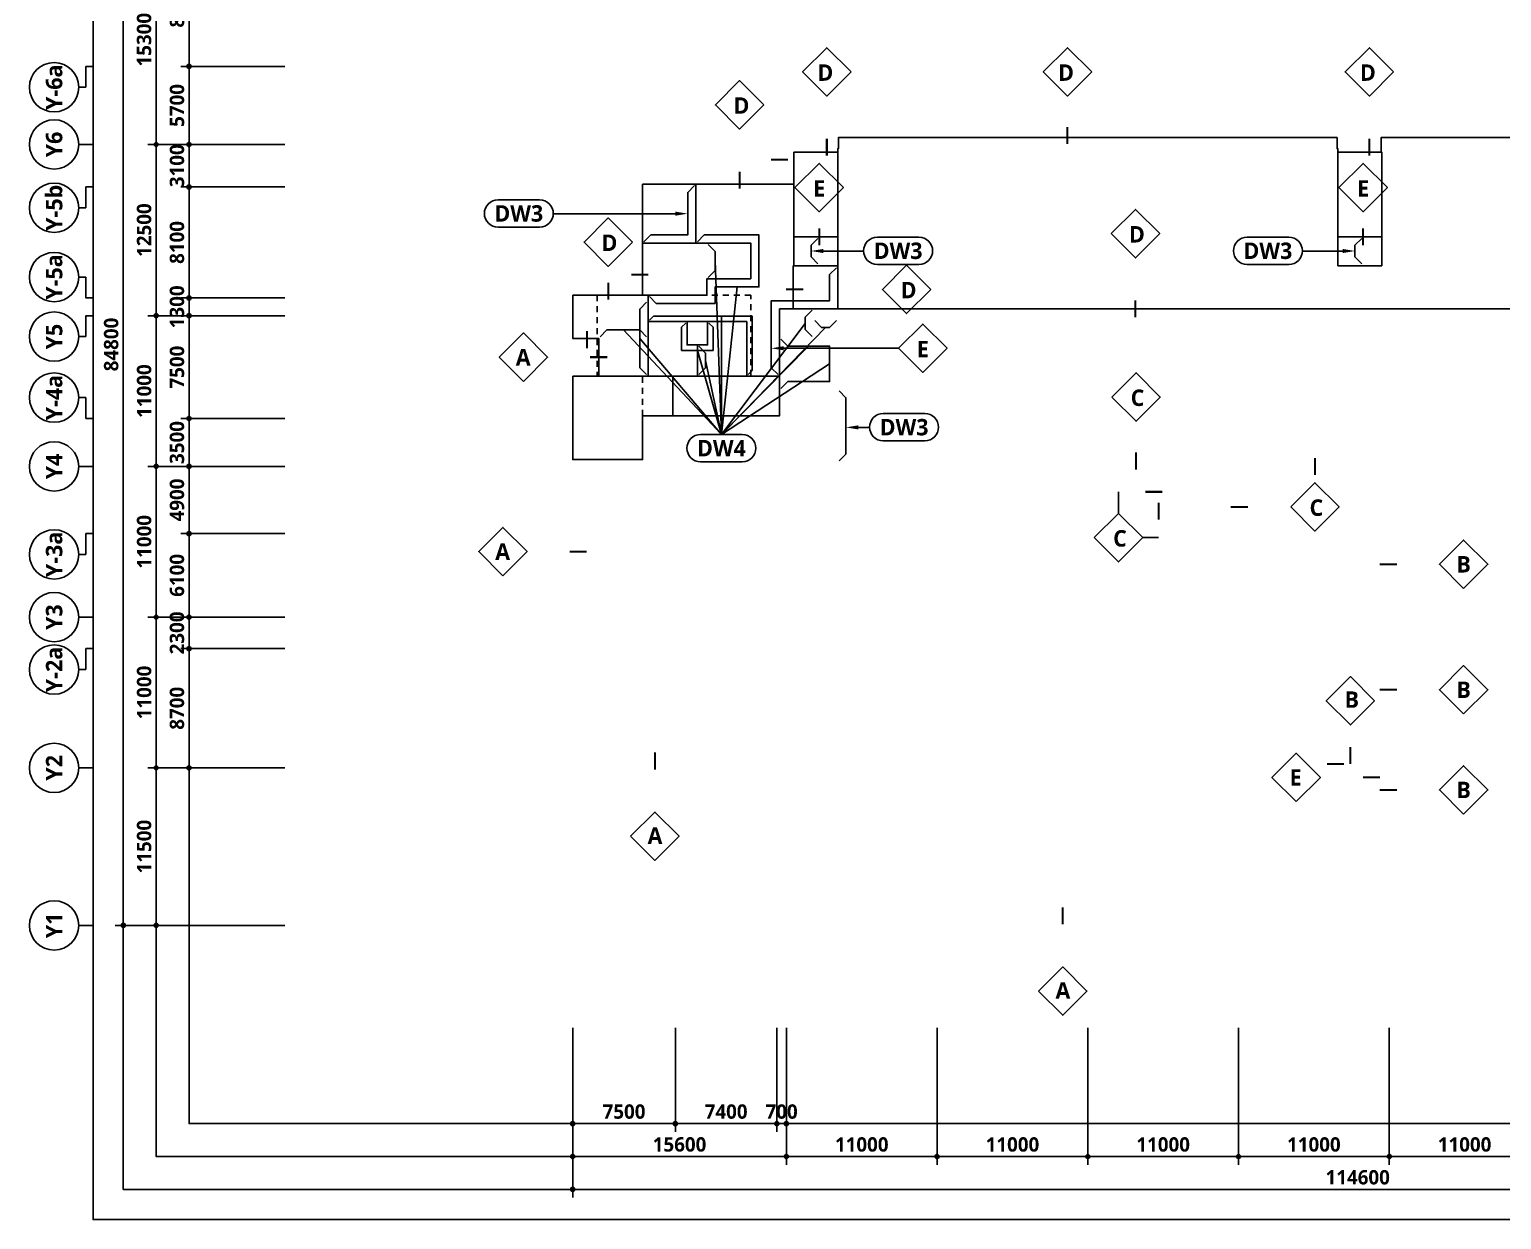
# Model space of a CAD drawing. Header units: millimetres. Extents: x 10941 to 190005487, y 7641 to 455456909.
# Drawn here: x 280132 to 387581, y 36445 to 123314 of the extents above; entities that cross this region are included whole.
import ezdxf
from ezdxf.enums import TextEntityAlignment as Align

# ---------------------------------------------------------------- set-up
doc = ezdxf.new("R2010")
doc.units = ezdxf.units.MM
doc.header["$LTSCALE"] = 400
doc.header["$MEASUREMENT"] = 0
doc.header["$PDSIZE"] = -10
doc.linetypes.add('HID', pattern=[2, 1.1, -0.9])
doc.layers.get('0').update_dxf_attribs({"linetype": 'CONTINUOUS'})
doc.layers.get('Defpoints').update_dxf_attribs({"color": 153, "linetype": 'CONTINUOUS'})
for name, color, linetype in [('8', 8, 'CONTINUOUS'), ('A-ANNO-TEXT1', 7, 'CONTINUOUS'), ('A-ST-AXIS-BUB', 7, 'CONTINUOUS'), ('A-ST-AXIS-DIM', 7, 'CONTINUOUS'), ('A-TEXT2', 3, 'CONTINUOUS'), ('AA-MARK', 2, 'CONTINUOUS'), ('X-SEC-종$0$A-ST-AXIS-BUB', 7, 'CONTINUOUS')]:
    doc.layers.add(name, color=color, linetype=linetype)
doc.layers.add('Defpoint', color=161, linetype='CONTINUOUS', plot=False)
doc.layers.add('면적', color=210, linetype='CONTINUOUS', plot=False)
doc.styles.add('2020음성 1차', font='')
doc.styles.add('SH_대대리576', font='')
doc.styles.get('2020음성 1차').set_extended_font_data('NanumGothic', bold=True)
doc.styles.get('SH_대대리576').set_extended_font_data('NanumGothic', bold=True)
doc.dimstyles.new('SHP 600', dxfattribs={"dimscale": 300, "dimtxt": 3.5, "dimasz": 1, "dimexe": 2, "dimexo": 2, "dimgap": 1, "dimtad": 1, "dimdec": 0, "dimzin": 0, "dimdsep": 46, "dimtxsty": 'SH_대대리576', "dimblk": 'DIMDOT', "dimcen": 0.09, "dimclrt": 3, "dimadec": 0, "dimazin": 1, "dimtfac": 1, "dimtdec": 0, "dimtix": 1, "dimtmove": 2, "dimatfit": 0, "dimldrblk": 'DIMDOT', "dimfxl": 1, "dimtolj": 1, "dimtzin": 0, "dimarcsym": 0})

# ---------------------------------------------------------------- blocks, each defined once
blk = doc.blocks.new('DIMDOT')
at = {"color": 0}
blk.add_line((-2, 0), (2, 0), dxfattribs=at)
for radius in [0.5, 0.25]:
    blk.add_circle((0, 0), radius, dxfattribs=at)
blk = doc.blocks.new('*D81')
at = {"layer": 'A-ST-AXIS-DIM', "color": 0, "lineweight": -2}
for p, q in [((298782, 142716), (286382, 142716)), ((286982, 142416), (286982, 58216)), ((298782, 57916), (286382, 57916))]:
    blk.add_line(p, q, dxfattribs=at)
at = {"layer": 'Defpoints', "color": 0}
for p in [(299382, 142716), (286982, 57916), (299382, 57916)]:
    blk.add_point(p, dxfattribs=at)
at = {"layer": 'A-ST-AXIS-DIM', "color": 0, "linetype": 'ByBlock', "lineweight": -2, "xscale": 300, "yscale": 300, "zscale": 300}
for p, rotation in [((286982, 142716), 90), ((286982, 57916), 270)]:
    blk.add_blockref('DIMDOT', p, dxfattribs=dict(at, rotation=rotation))
at = {"layer": 'A-ST-AXIS-DIM', "color": 3, "insert": (286102, 100316), "char_height": 1050, "attachment_point": 5, "rotation": 90, "style": 'SH_대대리576'}
blk.add_mtext('\\A1;84800', dxfattribs=at)
blk = doc.blocks.new('*D82')
at = {"layer": 'A-ST-AXIS-DIM', "color": 0, "lineweight": -2}
for p, q in [((298782, 69416), (288782, 69416)), ((289382, 69116), (289382, 58216)), ((298782, 57916), (288782, 57916))]:
    blk.add_line(p, q, dxfattribs=at)
at = {"layer": 'Defpoints', "color": 0}
for p in [(299382, 69416), (289382, 57916), (299382, 57916)]:
    blk.add_point(p, dxfattribs=at)
at = {"layer": 'A-ST-AXIS-DIM', "color": 0, "linetype": 'ByBlock', "lineweight": -2, "xscale": 300, "yscale": 300, "zscale": 300}
for p, rotation in [((289382, 69416), 90), ((289382, 57916), 270)]:
    blk.add_blockref('DIMDOT', p, dxfattribs=dict(at, rotation=rotation))
at = {"layer": 'A-ST-AXIS-DIM', "color": 3, "insert": (288505, 63666), "char_height": 1050, "attachment_point": 5, "rotation": 90, "style": 'SH_대대리576'}
blk.add_mtext('\\A1;11500', dxfattribs=at)
blk = doc.blocks.new('*D83')
at = {"layer": 'A-ST-AXIS-DIM', "color": 0, "lineweight": -2}
for p, q in [((298782, 80416), (288782, 80416)), ((289382, 80116), (289382, 69716)), ((298782, 69416), (288782, 69416))]:
    blk.add_line(p, q, dxfattribs=at)
at = {"layer": 'Defpoints', "color": 0}
for p in [(299382, 80416), (289382, 69416), (299382, 69416)]:
    blk.add_point(p, dxfattribs=at)
at = {"layer": 'A-ST-AXIS-DIM', "color": 0, "linetype": 'ByBlock', "lineweight": -2, "xscale": 300, "yscale": 300, "zscale": 300}
for p, rotation in [((289382, 80416), 90), ((289382, 69416), 270)]:
    blk.add_blockref('DIMDOT', p, dxfattribs=dict(at, rotation=rotation))
at = {"layer": 'A-ST-AXIS-DIM', "color": 3, "insert": (288506, 74916), "char_height": 1050, "attachment_point": 5, "rotation": 90, "style": 'SH_대대리576'}
blk.add_mtext('\\A1;11000', dxfattribs=at)
blk = doc.blocks.new('*D84')
at = {"layer": 'A-ST-AXIS-DIM', "color": 0, "lineweight": -2}
for p, q in [((298782, 91416), (288782, 91416)), ((289382, 91116), (289382, 80716)), ((298782, 80416), (288782, 80416))]:
    blk.add_line(p, q, dxfattribs=at)
at = {"layer": 'Defpoints', "color": 0}
for p in [(299382, 91416), (289382, 80416), (299382, 80416)]:
    blk.add_point(p, dxfattribs=at)
at = {"layer": 'A-ST-AXIS-DIM', "color": 0, "linetype": 'ByBlock', "lineweight": -2, "xscale": 300, "yscale": 300, "zscale": 300}
for p, rotation in [((289382, 91416), 90), ((289382, 80416), 270)]:
    blk.add_blockref('DIMDOT', p, dxfattribs=dict(at, rotation=rotation))
at = {"layer": 'A-ST-AXIS-DIM', "color": 3, "insert": (288506, 85916), "char_height": 1050, "attachment_point": 5, "rotation": 90, "style": 'SH_대대리576'}
blk.add_mtext('\\A1;11000', dxfattribs=at)
blk = doc.blocks.new('*D85')
at = {"layer": 'A-ST-AXIS-DIM', "color": 0, "lineweight": -2}
for p, q in [((298782, 102416), (288782, 102416)), ((289382, 102116), (289382, 91716)), ((298782, 91416), (288782, 91416))]:
    blk.add_line(p, q, dxfattribs=at)
at = {"layer": 'Defpoints', "color": 0}
for p in [(299382, 102416), (289382, 91416), (299382, 91416)]:
    blk.add_point(p, dxfattribs=at)
at = {"layer": 'A-ST-AXIS-DIM', "color": 0, "linetype": 'ByBlock', "lineweight": -2, "xscale": 300, "yscale": 300, "zscale": 300}
for p, rotation in [((289382, 102416), 90), ((289382, 91416), 270)]:
    blk.add_blockref('DIMDOT', p, dxfattribs=dict(at, rotation=rotation))
at = {"layer": 'A-ST-AXIS-DIM', "color": 3, "insert": (288506, 96916), "char_height": 1050, "attachment_point": 5, "rotation": 90, "style": 'SH_대대리576'}
blk.add_mtext('\\A1;11000', dxfattribs=at)
blk = doc.blocks.new('*D86')
at = {"layer": 'A-ST-AXIS-DIM', "color": 0, "lineweight": -2}
for p, q in [((298782, 114916), (288782, 114916)), ((289382, 114616), (289382, 102716)), ((298782, 102416), (288782, 102416))]:
    blk.add_line(p, q, dxfattribs=at)
at = {"layer": 'Defpoints', "color": 0}
for p in [(299382, 114916), (289382, 102416), (299382, 102416)]:
    blk.add_point(p, dxfattribs=at)
at = {"layer": 'A-ST-AXIS-DIM', "color": 0, "linetype": 'ByBlock', "lineweight": -2, "xscale": 300, "yscale": 300, "zscale": 300}
for p, rotation in [((289382, 114916), 90), ((289382, 102416), 270)]:
    blk.add_blockref('DIMDOT', p, dxfattribs=dict(at, rotation=rotation))
at = {"layer": 'A-ST-AXIS-DIM', "color": 3, "insert": (288503, 108666), "char_height": 1050, "attachment_point": 5, "rotation": 90, "style": 'SH_대대리576'}
blk.add_mtext('\\A1;12500', dxfattribs=at)
blk = doc.blocks.new('*D87')
at = {"layer": 'A-ST-AXIS-DIM', "color": 0, "lineweight": -2}
for p, q in [((298782, 130216), (288782, 130216)), ((289382, 129916), (289382, 115216)), ((298782, 114916), (288782, 114916))]:
    blk.add_line(p, q, dxfattribs=at)
at = {"layer": 'Defpoints', "color": 0}
for p in [(299382, 130216), (289382, 114916), (299382, 114916)]:
    blk.add_point(p, dxfattribs=at)
at = {"layer": 'A-ST-AXIS-DIM', "color": 0, "linetype": 'ByBlock', "lineweight": -2, "xscale": 300, "yscale": 300, "zscale": 300}
for p, rotation in [((289382, 130216), 90), ((289382, 114916), 270)]:
    blk.add_blockref('DIMDOT', p, dxfattribs=dict(at, rotation=rotation))
at = {"layer": 'A-ST-AXIS-DIM', "color": 3, "insert": (288502, 122566), "char_height": 1050, "attachment_point": 5, "rotation": 90, "style": 'SH_대대리576'}
blk.add_mtext('\\A1;15300', dxfattribs=at)
blk = doc.blocks.new('*D253')
at = {"layer": 'A-ST-AXIS-DIM', "color": 0, "lineweight": -2}
for p, q in [((319782, 50445), (319782, 40445)), ((335382, 50445), (335382, 40445)), ((320082, 41045), (335082, 41045))]:
    blk.add_line(p, q, dxfattribs=at)
at = {"layer": 'Defpoints', "color": 0}
for p in [(319782, 51045), (335382, 51045), (335382, 41045)]:
    blk.add_point(p, dxfattribs=at)
at = {"layer": 'A-ST-AXIS-DIM', "color": 0, "linetype": 'ByBlock', "lineweight": -2, "xscale": 300, "yscale": 300, "zscale": 300, "rotation": 180}
blk.add_blockref('DIMDOT', (319782, 41045), dxfattribs=at)
at = {"layer": 'A-ST-AXIS-DIM', "color": 0, "linetype": 'ByBlock', "lineweight": -2, "xscale": 300, "yscale": 300, "zscale": 300}
blk.add_blockref('DIMDOT', (335382, 41045), dxfattribs=at)
at = {"layer": 'A-ST-AXIS-DIM', "color": 3, "insert": (327582, 41924), "char_height": 1050, "attachment_point": 5, "style": 'SH_대대리576'}
blk.add_mtext('\\A1;15600', dxfattribs=at)
blk = doc.blocks.new('*D259')
at = {"layer": 'A-ST-AXIS-DIM', "color": 0, "lineweight": -2}
for p, q in [((335382, 50445), (335382, 40445)), ((346382, 50445), (346382, 40445)), ((335682, 41045), (346082, 41045))]:
    blk.add_line(p, q, dxfattribs=at)
at = {"layer": 'Defpoints', "color": 0}
for p in [(335382, 51045), (346382, 51045), (346382, 41045)]:
    blk.add_point(p, dxfattribs=at)
at = {"layer": 'A-ST-AXIS-DIM', "color": 0, "linetype": 'ByBlock', "lineweight": -2, "xscale": 300, "yscale": 300, "zscale": 300, "rotation": 180}
blk.add_blockref('DIMDOT', (335382, 41045), dxfattribs=at)
at = {"layer": 'A-ST-AXIS-DIM', "color": 0, "linetype": 'ByBlock', "lineweight": -2, "xscale": 300, "yscale": 300, "zscale": 300}
blk.add_blockref('DIMDOT', (346382, 41045), dxfattribs=at)
at = {"layer": 'A-ST-AXIS-DIM', "color": 3, "insert": (340882, 41921), "char_height": 1050, "attachment_point": 5, "style": 'SH_대대리576'}
blk.add_mtext('\\A1;11000', dxfattribs=at)
blk = doc.blocks.new('*D260')
at = {"layer": 'A-ST-AXIS-DIM', "color": 0, "lineweight": -2}
for p, q in [((346382, 50445), (346382, 40445)), ((357382, 50445), (357382, 40445)), ((346682, 41045), (357082, 41045))]:
    blk.add_line(p, q, dxfattribs=at)
at = {"layer": 'Defpoints', "color": 0}
for p in [(346382, 51045), (357382, 51045), (357382, 41045)]:
    blk.add_point(p, dxfattribs=at)
at = {"layer": 'A-ST-AXIS-DIM', "color": 0, "linetype": 'ByBlock', "lineweight": -2, "xscale": 300, "yscale": 300, "zscale": 300, "rotation": 180}
blk.add_blockref('DIMDOT', (346382, 41045), dxfattribs=at)
at = {"layer": 'A-ST-AXIS-DIM', "color": 0, "linetype": 'ByBlock', "lineweight": -2, "xscale": 300, "yscale": 300, "zscale": 300}
blk.add_blockref('DIMDOT', (357382, 41045), dxfattribs=at)
at = {"layer": 'A-ST-AXIS-DIM', "color": 3, "insert": (351882, 41921), "char_height": 1050, "attachment_point": 5, "style": 'SH_대대리576'}
blk.add_mtext('\\A1;11000', dxfattribs=at)
blk = doc.blocks.new('*D261')
at = {"layer": 'A-ST-AXIS-DIM', "color": 0, "lineweight": -2}
for p, q in [((357382, 50445), (357382, 40445)), ((368382, 50445), (368382, 40445)), ((357682, 41045), (368082, 41045))]:
    blk.add_line(p, q, dxfattribs=at)
at = {"layer": 'Defpoints', "color": 0}
for p in [(357382, 51045), (368382, 51045), (368382, 41045)]:
    blk.add_point(p, dxfattribs=at)
at = {"layer": 'A-ST-AXIS-DIM', "color": 0, "linetype": 'ByBlock', "lineweight": -2, "xscale": 300, "yscale": 300, "zscale": 300, "rotation": 180}
blk.add_blockref('DIMDOT', (357382, 41045), dxfattribs=at)
at = {"layer": 'A-ST-AXIS-DIM', "color": 0, "linetype": 'ByBlock', "lineweight": -2, "xscale": 300, "yscale": 300, "zscale": 300}
blk.add_blockref('DIMDOT', (368382, 41045), dxfattribs=at)
at = {"layer": 'A-ST-AXIS-DIM', "color": 3, "insert": (362882, 41921), "char_height": 1050, "attachment_point": 5, "style": 'SH_대대리576'}
blk.add_mtext('\\A1;11000', dxfattribs=at)
blk = doc.blocks.new('*D262')
at = {"layer": 'A-ST-AXIS-DIM', "color": 0, "lineweight": -2}
for p, q in [((368382, 50445), (368382, 40445)), ((379382, 50445), (379382, 40445)), ((368682, 41045), (379082, 41045))]:
    blk.add_line(p, q, dxfattribs=at)
at = {"layer": 'Defpoints', "color": 0}
for p in [(368382, 51045), (379382, 51045), (379382, 41045)]:
    blk.add_point(p, dxfattribs=at)
at = {"layer": 'A-ST-AXIS-DIM', "color": 0, "linetype": 'ByBlock', "lineweight": -2, "xscale": 300, "yscale": 300, "zscale": 300, "rotation": 180}
blk.add_blockref('DIMDOT', (368382, 41045), dxfattribs=at)
at = {"layer": 'A-ST-AXIS-DIM', "color": 0, "linetype": 'ByBlock', "lineweight": -2, "xscale": 300, "yscale": 300, "zscale": 300}
blk.add_blockref('DIMDOT', (379382, 41045), dxfattribs=at)
at = {"layer": 'A-ST-AXIS-DIM', "color": 3, "insert": (373882, 41921), "char_height": 1050, "attachment_point": 5, "style": 'SH_대대리576'}
blk.add_mtext('\\A1;11000', dxfattribs=at)
blk = doc.blocks.new('*D263')
at = {"layer": 'A-ST-AXIS-DIM', "color": 0, "lineweight": -2}
for p, q in [((379382, 50445), (379382, 40445)), ((390382, 50445), (390382, 40445)), ((379682, 41045), (390082, 41045))]:
    blk.add_line(p, q, dxfattribs=at)
at = {"layer": 'Defpoints', "color": 0}
for p in [(379382, 51045), (390382, 51045), (390382, 41045)]:
    blk.add_point(p, dxfattribs=at)
at = {"layer": 'A-ST-AXIS-DIM', "color": 0, "linetype": 'ByBlock', "lineweight": -2, "xscale": 300, "yscale": 300, "zscale": 300, "rotation": 180}
blk.add_blockref('DIMDOT', (379382, 41045), dxfattribs=at)
at = {"layer": 'A-ST-AXIS-DIM', "color": 0, "linetype": 'ByBlock', "lineweight": -2, "xscale": 300, "yscale": 300, "zscale": 300}
blk.add_blockref('DIMDOT', (390382, 41045), dxfattribs=at)
at = {"layer": 'A-ST-AXIS-DIM', "color": 3, "insert": (384882, 41921), "char_height": 1050, "attachment_point": 5, "style": 'SH_대대리576'}
blk.add_mtext('\\A1;11000', dxfattribs=at)
blk = doc.blocks.new('*D270')
at = {"layer": 'A-ST-AXIS-DIM', "color": 0, "lineweight": -2}
for p, q in [((319782, 50445), (319782, 38045)), ((434382, 50445), (434382, 38045)), ((320082, 38645), (434082, 38645))]:
    blk.add_line(p, q, dxfattribs=at)
at = {"layer": 'Defpoints', "color": 0}
for p in [(319782, 51045), (434382, 51045), (434382, 38645)]:
    blk.add_point(p, dxfattribs=at)
at = {"layer": 'A-ST-AXIS-DIM', "color": 0, "linetype": 'ByBlock', "lineweight": -2, "xscale": 300, "yscale": 300, "zscale": 300, "rotation": 180}
blk.add_blockref('DIMDOT', (319782, 38645), dxfattribs=at)
at = {"layer": 'A-ST-AXIS-DIM', "color": 0, "linetype": 'ByBlock', "lineweight": -2, "xscale": 300, "yscale": 300, "zscale": 300}
blk.add_blockref('DIMDOT', (434382, 38645), dxfattribs=at)
at = {"layer": 'A-ST-AXIS-DIM', "color": 3, "insert": (377082, 39524), "char_height": 1050, "attachment_point": 5, "style": 'SH_대대리576'}
blk.add_mtext('\\A1;114600', dxfattribs=at)
blk = doc.blocks.new('A-ST-AXIS-BUB-1')
at = {"layer": 'A-ST-AXIS-BUB'}
blk.add_line((0, 350), (0, 0), dxfattribs=at)
blk.add_circle((0, 950), 600, dxfattribs=at)
blk = doc.blocks.new('A-ST-AXIS-BUB-2')
at = {"layer": 'X-SEC-종$0$A-ST-AXIS-BUB'}
blk.add_line((1800, 1050, -103000), (1800, 525, -103000), dxfattribs=at)
at = {"layer": 'X-SEC-종$0$A-ST-AXIS-BUB', "elevation": -103000}
blk.add_lwpolyline([(3323, 0), (3323, 525), (1800, 525)], dxfattribs=at)
at = {"layer": 'X-SEC-종$0$A-ST-AXIS-BUB'}
blk.add_circle((1800, 2850, -103000), 1800, dxfattribs=at)
blk = doc.blocks.new('*D8043')
at = {"layer": 'A-ST-AXIS-DIM', "color": 0, "lineweight": -2}
for p, q in [((291782, 80716), (291782, 81016)), ((298782, 80416), (291182, 80416)), ((291782, 78116), (291782, 80416)), ((298782, 78116), (291182, 78116)), ((291782, 77816), (291782, 77516))]:
    blk.add_line(p, q, dxfattribs=at)
at = {"layer": 'Defpoints', "color": 0}
for p in [(291782, 80416), (299382, 80416), (299382, 78116)]:
    blk.add_point(p, dxfattribs=at)
at = {"layer": 'A-ST-AXIS-DIM', "color": 0, "linetype": 'ByBlock', "lineweight": -2, "xscale": 300, "yscale": 300, "zscale": 300}
for p, rotation in [((291782, 80416), 270), ((291782, 78116), 90)]:
    blk.add_blockref('DIMDOT', p, dxfattribs=dict(at, rotation=rotation))
at = {"layer": 'A-ST-AXIS-DIM', "color": 3, "insert": (290902, 79266), "char_height": 1050, "attachment_point": 5, "rotation": 90, "style": 'SH_대대리576'}
blk.add_mtext('\\A1;2300', dxfattribs=at)
blk = doc.blocks.new('*D8044')
at = {"layer": 'A-ST-AXIS-DIM', "color": 0, "lineweight": -2}
for p, q in [((298782, 78116), (291182, 78116)), ((291782, 77816), (291782, 69716)), ((298782, 69416), (291182, 69416))]:
    blk.add_line(p, q, dxfattribs=at)
at = {"layer": 'Defpoints', "color": 0}
for p in [(299382, 78116), (291782, 69416), (299382, 69416)]:
    blk.add_point(p, dxfattribs=at)
at = {"layer": 'A-ST-AXIS-DIM', "color": 0, "linetype": 'ByBlock', "lineweight": -2, "xscale": 300, "yscale": 300, "zscale": 300}
for p, rotation in [((291782, 78116), 90), ((291782, 69416), 270)]:
    blk.add_blockref('DIMDOT', p, dxfattribs=dict(at, rotation=rotation))
at = {"layer": 'A-ST-AXIS-DIM', "color": 3, "insert": (290902, 73766), "char_height": 1050, "attachment_point": 5, "rotation": 90, "style": 'SH_대대리576'}
blk.add_mtext('\\A1;8700', dxfattribs=at)
blk = doc.blocks.new('*D8045')
at = {"layer": 'A-ST-AXIS-DIM', "color": 0, "lineweight": -2}
for p, q in [((298782, 86516), (291182, 86516)), ((291782, 86216), (291782, 80716)), ((298782, 80416), (291182, 80416))]:
    blk.add_line(p, q, dxfattribs=at)
at = {"layer": 'Defpoints', "color": 0}
for p in [(299382, 86516), (291782, 80416), (299382, 80416)]:
    blk.add_point(p, dxfattribs=at)
at = {"layer": 'A-ST-AXIS-DIM', "color": 0, "linetype": 'ByBlock', "lineweight": -2, "xscale": 300, "yscale": 300, "zscale": 300}
for p, rotation in [((291782, 86516), 90), ((291782, 80416), 270)]:
    blk.add_blockref('DIMDOT', p, dxfattribs=dict(at, rotation=rotation))
at = {"layer": 'A-ST-AXIS-DIM', "color": 3, "insert": (290902, 83466), "char_height": 1050, "attachment_point": 5, "rotation": 90, "style": 'SH_대대리576'}
blk.add_mtext('\\A1;6100', dxfattribs=at)
blk = doc.blocks.new('*D8046')
at = {"layer": 'A-ST-AXIS-DIM', "color": 0, "lineweight": -2}
for p, q in [((298782, 91416), (291182, 91416)), ((291782, 86816), (291782, 91116)), ((298782, 86516), (291182, 86516))]:
    blk.add_line(p, q, dxfattribs=at)
at = {"layer": 'Defpoints', "color": 0}
for p in [(291782, 91416), (299382, 91416), (299382, 86516)]:
    blk.add_point(p, dxfattribs=at)
at = {"layer": 'A-ST-AXIS-DIM', "color": 0, "linetype": 'ByBlock', "lineweight": -2, "xscale": 300, "yscale": 300, "zscale": 300}
for p, rotation in [((291782, 91416), 90), ((291782, 86516), 270)]:
    blk.add_blockref('DIMDOT', p, dxfattribs=dict(at, rotation=rotation))
at = {"layer": 'A-ST-AXIS-DIM', "color": 3, "insert": (290902, 88966), "char_height": 1050, "attachment_point": 5, "rotation": 90, "style": 'SH_대대리576'}
blk.add_mtext('\\A1;4900', dxfattribs=at)
blk = doc.blocks.new('*D8047')
at = {"layer": 'A-ST-AXIS-DIM', "color": 0, "lineweight": -2}
for p, q in [((298782, 94916), (291182, 94916)), ((291782, 95216), (291782, 95516)), ((291782, 94916), (291782, 91416)), ((298782, 91416), (291182, 91416)), ((291782, 91116), (291782, 90816))]:
    blk.add_line(p, q, dxfattribs=at)
at = {"layer": 'Defpoints', "color": 0}
for p in [(299382, 94916), (291782, 91416), (299382, 91416)]:
    blk.add_point(p, dxfattribs=at)
at = {"layer": 'A-ST-AXIS-DIM', "color": 0, "linetype": 'ByBlock', "lineweight": -2, "xscale": 300, "yscale": 300, "zscale": 300}
for p, rotation in [((291782, 94916), 270), ((291782, 91416), 90)]:
    blk.add_blockref('DIMDOT', p, dxfattribs=dict(at, rotation=rotation))
at = {"layer": 'A-ST-AXIS-DIM', "color": 3, "insert": (290902, 93166), "char_height": 1050, "attachment_point": 5, "rotation": 90, "style": 'SH_대대리576'}
blk.add_mtext('\\A1;3500', dxfattribs=at)
blk = doc.blocks.new('*D8048')
at = {"layer": 'A-ST-AXIS-DIM', "color": 0, "lineweight": -2}
for p, q in [((298782, 102416), (291182, 102416)), ((291782, 95216), (291782, 102116)), ((298782, 94916), (291182, 94916))]:
    blk.add_line(p, q, dxfattribs=at)
at = {"layer": 'Defpoints', "color": 0}
for p in [(291782, 102416), (299382, 102416), (299382, 94916)]:
    blk.add_point(p, dxfattribs=at)
at = {"layer": 'A-ST-AXIS-DIM', "color": 0, "linetype": 'ByBlock', "lineweight": -2, "xscale": 300, "yscale": 300, "zscale": 300}
for p, rotation in [((291782, 102416), 90), ((291782, 94916), 270)]:
    blk.add_blockref('DIMDOT', p, dxfattribs=dict(at, rotation=rotation))
at = {"layer": 'A-ST-AXIS-DIM', "color": 3, "insert": (290905, 98666), "char_height": 1050, "attachment_point": 5, "rotation": 90, "style": 'SH_대대리576'}
blk.add_mtext('\\A1;7500', dxfattribs=at)
blk = doc.blocks.new('*D8049')
at = {"layer": 'A-ST-AXIS-DIM', "color": 0, "lineweight": -2}
for p, q in [((291782, 104016), (291782, 104316)), ((298782, 103716), (291182, 103716)), ((291782, 103716), (291782, 102416)), ((298782, 102416), (291182, 102416)), ((291782, 102116), (291782, 101816))]:
    blk.add_line(p, q, dxfattribs=at)
at = {"layer": 'Defpoints', "color": 0}
for p in [(299382, 103716), (291782, 102416), (299382, 102416)]:
    blk.add_point(p, dxfattribs=at)
at = {"layer": 'A-ST-AXIS-DIM', "color": 0, "linetype": 'ByBlock', "lineweight": -2, "xscale": 300, "yscale": 300, "zscale": 300}
for p, rotation in [((291782, 103716), 270), ((291782, 102416), 90)]:
    blk.add_blockref('DIMDOT', p, dxfattribs=dict(at, rotation=rotation))
at = {"layer": 'A-ST-AXIS-DIM', "color": 3, "insert": (290902, 103066), "char_height": 1050, "attachment_point": 5, "rotation": 90, "style": 'SH_대대리576'}
blk.add_mtext('\\A1;1300', dxfattribs=at)
blk = doc.blocks.new('*D8050')
at = {"layer": 'A-ST-AXIS-DIM', "color": 0, "lineweight": -2}
for p, q in [((298782, 111816), (291182, 111816)), ((291782, 104016), (291782, 111516)), ((298782, 103716), (291182, 103716))]:
    blk.add_line(p, q, dxfattribs=at)
at = {"layer": 'Defpoints', "color": 0}
for p in [(291782, 111816), (299382, 111816), (299382, 103716)]:
    blk.add_point(p, dxfattribs=at)
at = {"layer": 'A-ST-AXIS-DIM', "color": 0, "linetype": 'ByBlock', "lineweight": -2, "xscale": 300, "yscale": 300, "zscale": 300}
for p, rotation in [((291782, 111816), 90), ((291782, 103716), 270)]:
    blk.add_blockref('DIMDOT', p, dxfattribs=dict(at, rotation=rotation))
at = {"layer": 'A-ST-AXIS-DIM', "color": 3, "insert": (290902, 107766), "char_height": 1050, "attachment_point": 5, "rotation": 90, "style": 'SH_대대리576'}
blk.add_mtext('\\A1;8100', dxfattribs=at)
blk = doc.blocks.new('*D8051')
at = {"layer": 'A-ST-AXIS-DIM', "color": 0, "lineweight": -2}
for p, q in [((291782, 115216), (291782, 115516)), ((298782, 114916), (291182, 114916)), ((291782, 114916), (291782, 111816)), ((298782, 111816), (291182, 111816)), ((291782, 111516), (291782, 111216))]:
    blk.add_line(p, q, dxfattribs=at)
at = {"layer": 'Defpoints', "color": 0}
for p in [(299382, 114916), (291782, 111816), (299382, 111816)]:
    blk.add_point(p, dxfattribs=at)
at = {"layer": 'A-ST-AXIS-DIM', "color": 0, "linetype": 'ByBlock', "lineweight": -2, "xscale": 300, "yscale": 300, "zscale": 300}
for p, rotation in [((291782, 114916), 270), ((291782, 111816), 90)]:
    blk.add_blockref('DIMDOT', p, dxfattribs=dict(at, rotation=rotation))
at = {"layer": 'A-ST-AXIS-DIM', "color": 3, "insert": (290902, 113366), "char_height": 1050, "attachment_point": 5, "rotation": 90, "style": 'SH_대대리576'}
blk.add_mtext('\\A1;3100', dxfattribs=at)
blk = doc.blocks.new('*D8052')
at = {"layer": 'A-ST-AXIS-DIM', "color": 0, "lineweight": -2}
for p, q in [((298782, 120616), (291182, 120616)), ((291782, 115216), (291782, 120316)), ((298782, 114916), (291182, 114916))]:
    blk.add_line(p, q, dxfattribs=at)
at = {"layer": 'Defpoints', "color": 0}
for p in [(291782, 120616), (299382, 120616), (299382, 114916)]:
    blk.add_point(p, dxfattribs=at)
at = {"layer": 'A-ST-AXIS-DIM', "color": 0, "linetype": 'ByBlock', "lineweight": -2, "xscale": 300, "yscale": 300, "zscale": 300}
for p, rotation in [((291782, 120616), 90), ((291782, 114916), 270)]:
    blk.add_blockref('DIMDOT', p, dxfattribs=dict(at, rotation=rotation))
at = {"layer": 'A-ST-AXIS-DIM', "color": 3, "insert": (290905, 117766), "char_height": 1050, "attachment_point": 5, "rotation": 90, "style": 'SH_대대리576'}
blk.add_mtext('\\A1;5700', dxfattribs=at)
blk = doc.blocks.new('*D8053')
at = {"layer": 'A-ST-AXIS-DIM', "color": 0, "lineweight": -2}
for p, q in [((298782, 129416), (291182, 129416)), ((291782, 129116), (291782, 120916)), ((298782, 120616), (291182, 120616))]:
    blk.add_line(p, q, dxfattribs=at)
at = {"layer": 'Defpoints', "color": 0}
for p in [(299382, 129416), (291782, 120616), (299382, 120616)]:
    blk.add_point(p, dxfattribs=at)
at = {"layer": 'A-ST-AXIS-DIM', "color": 0, "linetype": 'ByBlock', "lineweight": -2, "xscale": 300, "yscale": 300, "zscale": 300}
for p, rotation in [((291782, 129416), 90), ((291782, 120616), 270)]:
    blk.add_blockref('DIMDOT', p, dxfattribs=dict(at, rotation=rotation))
at = {"layer": 'A-ST-AXIS-DIM', "color": 3, "insert": (290902, 125016), "char_height": 1050, "attachment_point": 5, "rotation": 90, "style": 'SH_대대리576'}
blk.add_mtext('\\A1;8800', dxfattribs=at)
blk = doc.blocks.new('*D8103')
at = {"layer": 'A-ST-AXIS-DIM', "color": 0, "lineweight": -2}
for p, q in [((319782, 50445), (319782, 42845)), ((327282, 50445), (327282, 42845)), ((320082, 43445), (326982, 43445))]:
    blk.add_line(p, q, dxfattribs=at)
at = {"layer": 'Defpoints', "color": 0}
for p in [(319782, 51045), (327282, 51045), (327282, 43445)]:
    blk.add_point(p, dxfattribs=at)
at = {"layer": 'A-ST-AXIS-DIM', "color": 0, "linetype": 'ByBlock', "lineweight": -2, "xscale": 300, "yscale": 300, "zscale": 300, "rotation": 180}
blk.add_blockref('DIMDOT', (319782, 43445), dxfattribs=at)
at = {"layer": 'A-ST-AXIS-DIM', "color": 0, "linetype": 'ByBlock', "lineweight": -2, "xscale": 300, "yscale": 300, "zscale": 300}
blk.add_blockref('DIMDOT', (327282, 43445), dxfattribs=at)
at = {"layer": 'A-ST-AXIS-DIM', "color": 3, "insert": (323532, 44322), "char_height": 1050, "attachment_point": 5, "style": 'SH_대대리576'}
blk.add_mtext('\\A1;7500', dxfattribs=at)
blk = doc.blocks.new('*D8104')
at = {"layer": 'A-ST-AXIS-DIM', "color": 0, "lineweight": -2}
for p, q in [((327282, 50445), (327282, 42845)), ((334682, 50445), (334682, 42845)), ((334382, 43445), (327582, 43445))]:
    blk.add_line(p, q, dxfattribs=at)
at = {"layer": 'Defpoints', "color": 0}
for p in [(327282, 51045), (334682, 51045), (327282, 43445)]:
    blk.add_point(p, dxfattribs=at)
at = {"layer": 'A-ST-AXIS-DIM', "color": 0, "linetype": 'ByBlock', "lineweight": -2, "xscale": 300, "yscale": 300, "zscale": 300, "rotation": 180}
blk.add_blockref('DIMDOT', (327282, 43445), dxfattribs=at)
at = {"layer": 'A-ST-AXIS-DIM', "color": 0, "linetype": 'ByBlock', "lineweight": -2, "xscale": 300, "yscale": 300, "zscale": 300}
blk.add_blockref('DIMDOT', (334682, 43445), dxfattribs=at)
at = {"layer": 'A-ST-AXIS-DIM', "color": 3, "insert": (330982, 44321), "char_height": 1050, "attachment_point": 5, "style": 'SH_대대리576'}
blk.add_mtext('\\A1;7400', dxfattribs=at)
blk = doc.blocks.new('*D8105')
at = {"layer": 'A-ST-AXIS-DIM', "color": 0, "lineweight": -2}
for p, q in [((334682, 50445), (334682, 42845)), ((335382, 50445), (335382, 42845)), ((334382, 43445), (334082, 43445)), ((334682, 43445), (335382, 43445)), ((335682, 43445), (335982, 43445))]:
    blk.add_line(p, q, dxfattribs=at)
at = {"layer": 'Defpoints', "color": 0}
for p in [(334682, 51045), (335382, 51045), (335382, 43445)]:
    blk.add_point(p, dxfattribs=at)
at = {"layer": 'A-ST-AXIS-DIM', "color": 0, "linetype": 'ByBlock', "lineweight": -2, "xscale": 300, "yscale": 300, "zscale": 300}
blk.add_blockref('DIMDOT', (334682, 43445), dxfattribs=at)
at = {"layer": 'A-ST-AXIS-DIM', "color": 0, "linetype": 'ByBlock', "lineweight": -2, "xscale": 300, "yscale": 300, "zscale": 300, "rotation": 180}
blk.add_blockref('DIMDOT', (335382, 43445), dxfattribs=at)
at = {"layer": 'A-ST-AXIS-DIM', "color": 3, "insert": (335032, 44321), "char_height": 1050, "attachment_point": 5, "style": 'SH_대대리576'}
blk.add_mtext('\\A1;700', dxfattribs=at)
blk = doc.blocks.new('G$C349C1BBE')
at = {"layer": '면적'}
blk.add_lwpolyline([(110800, 18810), (108200, 18810), (108200, 14150), (108200, 14150), (108200, 11000), (19350, 11000), (19350, 22700), (19400, 22700), (19400, 23500), (55800, 23500), (55800, 22700), (55850, 22700), (55850, 14150), (59050, 14150), (59050, 22450), (59000, 22450), (59000, 23500), (110800, 23500), (110800, 22450), (110850, 22450), (110850, 18810)], dxfattribs=at)
for points in [[(16150, 22450), (19350, 22450), (19350, 16250), (16150, 16250)], [(59050, 16250), (55850, 16250), (55850, 22450), (59050, 22450)], [(114050, 16250), (110850, 16250), (110850, 22450), (114050, 22450)], [(5100, 20100), (9000, 20100), (9000, 15800), (5100, 15800)], [(9000, 20100), (16150, 20100), (16150, 14150), (16100, 14150), (16100, 14000), (16100, 11000), (15100, 11000), (15100, 6100), (12700, 6100), (12700, 10070), (9850, 10070), (9850, 10070), (8350, 10070), (8350, 10070), (5500, 10070), (5500, 12000), (9800, 12000), (9800, 13200), (13000, 13200), (13000, 15800), (9000, 15800)], [(108200, 18810), (110850, 18810), (110850, 11000), (108200, 11000)], [(16150, 14150), (19350, 14150), (19350, 16250), (16150, 16250)], [(55850, 16250), (59050, 16250), (59050, 14150), (55850, 14150)], [(55850, 14150), (59050, 14150), (59050, 16250), (55850, 16250)], [(110850, 14150), (114050, 14150), (114050, 16250), (110850, 16250)], [(5100, 15800), (5100, 12000), (9800, 12000), (9800, 13200), (13000, 13200), (13000, 15800)], [(16100, 11000), (19350, 11000), (19350, 14150), (16100, 14150)], [(110850, 14150), (114050, 14150), (114050, 11000), (110850, 11000)], [(0, 12000), (0, 8850), (1900, 8850), (1900, 6100), (5500, 6100), (5500, 12000)], [(103025, 11000), (114600, 11000), (114600, -200), (103025, -200)], [(5500, 10070), (5500, 6100), (9100, 6100), (9100, 8370), (8350, 8370), (8350, 10070)], [(9850, 8370), (8350, 8370), (8350, 10070), (9850, 10070)], [(9850, 10070), (9850, 8370), (9100, 8370), (9100, 6100), (12700, 6100), (12700, 10070)], [(0, 6100), (0, 0), (5100, 0), (5100, 3200), (7300, 3200), (7300, 6100)], [(7300, 6100), (15100, 6100), (15100, 3200), (7300, 3200)]]:
    blk.add_lwpolyline(points, close=True, dxfattribs=at)

msp = doc.modelspace()

# ---------------------------------------------------------------- linework, layer by layer
at = {"layer": '8', "linetype": 'HID'}
msp.add_lwpolyline([(319781.8, 98016.3), (319781.8, 91916.3), (324881.8, 91916.3), (324881.8, 98016.3), (332781.8, 98016.3), (332781.8, 103916.3), (321581.8, 103916.3), (321581.8, 98016.3)], close=True, dxfattribs=at)
at = {"layer": 'AA-MARK'}
for p, q in [((329381.8, 108316.3, 103000), (328881.8, 107816.3, 103000)), ((330181.8, 106416.3, 103000), (330641, 93749.7, 103000)), ((331781.8, 104516.3, 103000), (330641, 93749.7, 103000)), ((330641, 93749.7, 103000), (323481.8, 101386.3, 103000)), ((330641, 93749.7, 103000), (336751.8, 101861.3, 103000)), ((338241.8, 101566.3, 103000), (330641, 93749.7, 103000)), ((324681.8, 100761.3, 103000), (330641, 93749.7, 103000)), ((337006.8, 100206.3, 103000), (330641, 93749.7, 103000)), ((328881.8, 99886.3, 103000), (330641, 93749.7, 103000)), ((329481.8, 99151.3, 103000), (330641, 93749.7, 103000)), ((330641, 93749.7, 103000), (338531.8, 98906.3, 103000)), ((359622.7, 87986.7), (359622.7, 89564.8, 103000)), ((361390.5, 86219), (362546.8, 86219, 103000))]:
    msp.add_line(p, q, dxfattribs=at)
at = {"layer": 'AA-MARK', "color": 2, "linetype": 'ByBlock', "lineweight": -2, "elevation": 103000}
for points in [[(340099.6, 120213.9), (338331.8, 121981.6), (336564.1, 120213.9), (338331.8, 118446.1)], [(357664.2, 120213.9), (355896.5, 121981.6), (354128.7, 120213.9), (355896.5, 118446.1)], [(379699.6, 120213.9), (377931.8, 121981.6), (376164.1, 120213.9), (377931.8, 118446.1)], [(333730.6, 117809.4), (331962.8, 119577.1), (330195, 117809.4), (331962.8, 116041.6)], [(336009.5, 111772), (337777.2, 113539.8), (339545, 111772), (337777.2, 110004.2)], [(375709.5, 111772), (377477.2, 113539.8), (379245, 111772), (377477.2, 110004.2)], [(324149.6, 107790.4), (322381.8, 109558.1), (320614.1, 107790.4), (322381.8, 106022.6)], [(345927.6, 104336.7), (344159.8, 106104.5), (342392, 104336.7), (344159.8, 102568.9)], [(316188.8, 97623.6), (314421, 99391.3), (316188.8, 101159.1), (317956.6, 99391.3)], [(343569.7, 100043.3), (345337.5, 101811.1), (347105.3, 100043.3), (345337.5, 98275.6)], [(359134, 96482.2), (360901.8, 98250), (362669.6, 96482.2), (360901.8, 94714.4)], [(372189.1, 88464.2), (373956.8, 86696.5), (375724.6, 88464.2), (373956.8, 90232)], [(314688.8, 83433.9), (312921, 85201.7), (314688.8, 86969.5), (316456.6, 85201.7)], [(384812.3, 82506.8), (386580.1, 84274.6), (384812.3, 86042.3), (383044.6, 84274.6)], [(384812.3, 73348.6), (386580.1, 75116.3), (384812.3, 76884.1), (383044.6, 75116.3)], [(378317.3, 74313.6), (376549.5, 76081.3), (374781.8, 74313.6), (376549.5, 72545.8)], [(372588.8, 66948.6), (370821, 68716.3), (372588.8, 70484.1), (374356.6, 68716.3)], [(384812.3, 66036.5), (386580.1, 67804.3), (384812.3, 69572.1), (383044.6, 67804.3)], [(324014.1, 64423.3), (325781.8, 62655.6), (327549.6, 64423.3), (325781.8, 66191.1)], [(353784.1, 53123.3), (355551.8, 51355.6), (357319.6, 53123.3), (355551.8, 54891.1)]]:
    msp.add_lwpolyline(points, close=True, dxfattribs=at)
at = {"layer": 'AA-MARK', "elevation": 103000}
for points in [[(338331.8, 118446.1, 0, 0, 0), (338331.8, 115345.8, 150, 150, 0), (338331.8, 114095.8, 150, 150, 0)], [(355896.5, 118446.1, 0, 0, 0), (355896.5, 116198.8, 150, 150, 0), (355896.5, 114948.8, 150, 150, 0)], [(377931.8, 118446.1, 0, 0, 0), (377931.8, 115345.8, 150, 150, 0), (377931.8, 114095.8, 150, 150, 0)], [(331962.8, 116041.6, 0, 0, 0), (331962.8, 112941.3, 150, 150, 0), (331962.8, 111691.3, 150, 150, 0)], [(331962.8, 113816.3, 0, 0, 0), (334256.8, 113816.3, 150, 150, 0), (335506.8, 113816.3, 150, 150, 0)], [(337777.2, 110004.2, 0, 0, 0), (337777.2, 108803.8, 150, 150, 0), (337777.2, 107553.8, 150, 150, 0)], [(377477.2, 110004.2, 0, 0, 0), (377477.2, 108803.8, 150, 150, 0), (377477.2, 107553.8, 150, 150, 0)], [(322381.8, 106022.6, 0, 0, 0), (322381.8, 104841.3, 150, 150, 0), (322381.8, 103591.3, 150, 150, 0)], [(322381.8, 105420.2, 0, 0, 0), (324056.8, 105420.2, 150, 150, 0), (325306.8, 105420.2, 150, 150, 0)], [(342392, 104336.7, 0, 0, 0), (336606.8, 104336.7, 150, 150, 0), (335356.8, 104336.7, 150, 150, 0)], [(320829.2, 99391.3, 0, 0, 0), (320829.2, 100041.3, 150, 150, 0), (320829.2, 101291.3, 150, 150, 0)], [(317956.6, 99391.3, 0, 0, 0), (321056.8, 99391.3, 150, 150, 0), (322306.8, 99391.3, 150, 150, 0)], [(360901.8, 94714.4, 0, 0, 0), (360901.8, 92441.3, 150, 150, 0), (360901.8, 91191.3, 150, 150, 0)], [(373956.8, 90232, 0, 0, 0), (373956.8, 90791.3, 150, 150, 0), (373956.8, 92041.3, 150, 150, 0)], [(359622.7, 89564.8, 0, 0, 0), (361569.7, 89564.8, 150, 150, 0), (362819.7, 89564.8, 150, 150, 0)], [(362546.8, 86219, 0, 0, 0), (362546.8, 87532.1, 150, 150, 0), (362546.8, 88782.1, 150, 150, 0)], [(372189.1, 88464.2, 0, 0, 0), (369067.8, 88464.2, 150, 150, 0), (367817.8, 88464.2, 150, 150, 0)], [(316456.6, 85201.7, 0, 0, 0), (319556.8, 85201.7, 150, 150, 0), (320806.8, 85201.7, 150, 150, 0)], [(383044.6, 84274.6, 0, 0, 0), (379944.3, 84274.6, 150, 150, 0), (378694.3, 84274.6, 150, 150, 0)], [(383044.6, 75116.3, 0, 0, 0), (379944.3, 75116.3, 150, 150, 0), (378694.3, 75116.3, 150, 150, 0)], [(376549.5, 72545.8, 0, 0, 0), (376549.5, 70941.3, 150, 150, 0), (376549.5, 69691.3, 150, 150, 0)], [(325781.8, 66191.1, 0, 0, 0), (325781.8, 69291.3, 150, 150, 0), (325781.8, 70541.3, 150, 150, 0)], [(374356.6, 68716.3, 0, 0, 0), (377456.8, 68716.3, 150, 150, 0), (378706.8, 68716.3, 150, 150, 0)], [(376549.5, 69691.3, 0, 0, 0), (376081.8, 69691.3, 150, 150, 0), (374831.8, 69691.3, 150, 150, 0)], [(383044.6, 67804.3, 0, 0, 0), (379944.3, 67804.3, 150, 150, 0), (378694.3, 67804.3, 150, 150, 0)], [(355551.8, 54891.1, 0, 0, 0), (355551.8, 57991.3, 150, 150, 0), (355551.8, 59241.3, 150, 150, 0)]]:
    msp.add_lwpolyline(points, format="xyseb", dxfattribs=at)
for points in [[(328681.8, 111916.3), (328181.8, 111416.3), (328181.8, 108316.3), (325481.8, 108316.3), (324981.8, 107816.3)], [(329381.8, 108316.3), (333381.8, 108316.3), (333381.8, 104516.3), (330181.8, 104516.3), (330181.8, 103316.3), (325881.8, 103316.3), (325381.8, 103816.3)], [(329681.8, 105216.3), (330181.8, 105716.3), (330181.8, 107116.3), (329681.8, 107616.3)], [(337681.8, 108066.3), (337181.8, 107566.3), (337181.8, 106716.3), (337681.8, 106216.3)], [(377381.8, 108066.3), (376881.8, 107566.3), (376881.8, 106716.3), (377381.8, 106216.3)], [(338081.8, 107141.3), (341019.7, 107141.3)], [(375981.8, 107141.3), (373043.9, 107141.3)], [(339031.8, 105916.3), (338531.8, 105416.3), (338531.8, 103516.3), (334281.8, 103516.3), (334281.8, 98616.3), (334781.8, 98116.3)], [(325181.8, 103406.3), (324681.8, 102906.3), (324681.8, 98616.3), (325181.8, 98116.3)], [(325381.8, 102086.3), (325681.8, 102386.3), (332881.8, 102386.3), (332881.8, 98416.3), (332581.8, 98116.3)], [(330641, 102386.3), (330641, 93749.7)], [(337251.8, 102816.3), (336751.8, 102316.3), (336751.8, 101406.3), (337251.8, 100906.3)], [(325181.8, 100886.3), (324681.8, 101386.3), (322281.8, 101386.3), (321781.8, 100886.3)], [(328031.8, 101886.3), (327731.8, 101586.3), (327731.8, 99886.3), (330031.8, 99886.3), (330031.8, 101586.3), (329731.8, 101886.3)], [(337451.8, 102066.3), (337951.8, 101566.3), (338531.8, 101566.3), (339031.8, 102066.3)], [(328981.8, 98116.3), (329481.8, 98616.3), (329481.8, 99686.3), (328981.8, 100186.3)], [(334981.8, 100706.3), (335481.8, 100206.3), (338531.8, 100206.3), (338531.8, 97606.3), (335481.8, 97606.3), (334981.8, 97106.3)], [(335181.8, 100043.3), (343569.7, 100043.3)], [(339231.8, 91816.3), (339731.8, 92316.3), (339731.8, 96431.3), (339231.8, 96931.3)]]:
    msp.add_lwpolyline(points, dxfattribs=at)
at = {"layer": 'AA-MARK'}
for points in [[(314334.2, 108883.9), (317369.7, 108883.9, 1), (317369.7, 110883.9), (314334.2, 110883.9, 1)], [(342455.7, 93282.9), (345491.2, 93282.9, 1), (345491.2, 95282.9), (342455.7, 95282.9, 1)]]:
    msp.add_lwpolyline(points, format="xyb", close=True, dxfattribs=at)
for points in [[(327281.8, 109866.3), (318369.6, 109866.3)], [(340631.8, 94265.3), (341455.8, 94265.3)]]:
    msp.add_lwpolyline(points, dxfattribs=at)
at = {"layer": 'AA-MARK', "color": 2, "linetype": 'ByBlock', "lineweight": -2}
for points in [[(359091.7, 108409.4), (360859.5, 110177.1), (362627.2, 108409.4), (360859.5, 106641.6)], [(357855, 86219), (359622.7, 87986.7), (361390.5, 86219), (359622.7, 84451.2)]]:
    msp.add_lwpolyline(points, close=True, dxfattribs=at)
at = {"layer": 'AA-MARK', "elevation": 103000}
for points in [[(345055.1, 106158.9), (342019.6, 106158.9, -1), (342019.6, 108158.9), (345055.1, 108158.9, -1)], [(369008.5, 106158.9), (372044.1, 106158.9, 1), (372044.1, 108158.9), (369008.5, 108158.9, 1)], [(329123.3, 91749.7), (332158.8, 91749.7, 1), (332158.8, 93749.7), (329123.3, 93749.7, 1)]]:
    msp.add_lwpolyline(points, format="xyb", close=True, dxfattribs=at)
at = {"layer": 'AA-MARK'}
msp.add_lwpolyline([(360859.5, 106641.6, 0, 0, 0), (360859.5, 103541.3, 150, 150, 0), (360859.5, 102291.3, 150, 150, 0)], format="xyseb", dxfattribs=at)
for points in [[(327281.8, 109716.3, 103000), (328181.8, 109866.3, 103000), (327281.8, 110016.3, 103000)], [(338081.8, 106991.3, 103000), (337181.8, 107141.3, 103000), (338081.8, 107291.3, 103000)], [(375981.8, 106991.3, 103000), (376881.8, 107141.3, 103000), (375981.8, 107291.3, 103000)], [(335181.8, 99893.3, 103000), (334281.8, 100043.3, 103000), (335181.8, 100193.3, 103000)], [(340631.8, 94115.3, 103000), (339731.8, 94265.3, 103000), (340631.8, 94415.3, 103000)]]:
    msp.add_solid(points, dxfattribs=at)
at = {"layer": 'Defpoint'}
for points in [[(455981.8, 36444.9), (284781.8, 36444.9), (284781.8, 165016.3), (455981.8, 165016.3)], [(453781.8, 38644.9), (286981.8, 38644.9), (286981.8, 162816.3), (453781.8, 162816.3)], [(451381.8, 41044.9), (289381.8, 41044.9), (289381.8, 160416.3), (451381.8, 160416.3)], [(448981.8, 43444.9), (291781.8, 43444.9), (291781.8, 158016.3), (448981.8, 158016.3)]]:
    msp.add_lwpolyline(points, close=True, dxfattribs=at)

# ---------------------------------------------------------------- block references
msp.add_blockref('G$C349C1BBE', (319781.8, 91916.3))
at = {"layer": 'A-ST-AXIS-BUB'}
for p, rotation in [((284781.8, 117293.4), 90), ((284781.8, 108493.4), 90), ((284781.8, 99093.4), 90.00000000000001), ((284781.8, 83193.4), 90), ((284781.8, 74793.4), 90)]:
    msp.add_blockref('A-ST-AXIS-BUB-2', p, dxfattribs=dict(at, rotation=rotation))
at = {"layer": 'A-ST-AXIS-BUB', "xscale": 3, "yscale": 3, "zscale": 3, "rotation": 90}
for p in [(284781.8, 114916.3), (284781.8, 91416.3), (284781.8, 80416.3), (284781.8, 69416.3), (284781.8, 57916.3)]:
    msp.add_blockref('A-ST-AXIS-BUB-1', p, dxfattribs=at)
at = {"layer": 'A-ST-AXIS-BUB', "xscale": -1}
for p, rotation in [((284781.8, 107039.2), 89.99999999999993), ((284781.8, 98239.2), 89.99999999999994)]:
    msp.add_blockref('A-ST-AXIS-BUB-2', p, dxfattribs=dict(at, rotation=rotation))

# ---------------------------------------------------------------- texts
at = {"layer": 'A-ANNO-TEXT1', "style": 'SH_대대리576'}
for s, p in [('Y-6a', (281931.8, 119093.4)), ('Y6', (281931.8, 114916.3)), ('Y-5b', (281931.8, 110293.4)), ('Y-5a', (281931.8, 105239.2)), ('Y5', (281931.8, 100893.4)), ('Y-4a', (281931.8, 96439.2)), ('Y4', (281931.8, 91416.3)), ('Y-3a', (281931.8, 84993.4)), ('Y3', (281931.8, 80416.3)), ('Y-2a', (281931.8, 76593.4)), ('Y2', (281931.8, 69416.3)), ('Y1', (281931.8, 57916.3))]:
    msp.add_text(s, height=1200, rotation=90, dxfattribs=at).set_placement(p, align=Align.MIDDLE_CENTER)
at = {"layer": 'A-TEXT2', "style": '2020음성 1차'}
for s, p in [('D', (338224.8, 120162.1, 103000)), ('D', (355789.5, 120162.1, 103000)), ('D', (377824.8, 120162.1, 103000)), ('D', (332104, 117757.6, 103000)), ('E', (337775.8, 111706.3, 103000)), ('E', (377475.8, 111706.3, 103000)), ('DW3', (315851.9, 109883.9)), ('D', (360966.5, 108357.6)), ('D', (322468.7, 107738.6, 103000)), ('DW3', (343537.4, 107158.9, 103000)), ('DW3', (370526.3, 107158.9, 103000)), ('D', (344301, 104284.9, 103000)), ('A', (316169.9, 99381.9, 103000)), ('E', (345336.1, 99977.7, 103000)), ('C', (361008.8, 96430.4, 103000)), ('DW3', (343973.4, 94282.9)), ('DW4', (330641, 92749.7, 103000)), ('C', (374063.8, 88412.4, 103000)), ('C', (359729.7, 86167.2)), ('A', (314669.9, 85192.3, 103000)), ('B', (384812.3, 84274.6, 103000)), ('B', (384812.3, 75116.3, 103000)), ('B', (376652.8, 74397.1, 103000)), ('E', (372553, 68716.3, 103000)), ('B', (384812.3, 67804.3, 103000)), ('A', (325792, 64460.9, 103000)), ('A', (355562, 53160.9, 103000))]:
    msp.add_text(s, height=1200, dxfattribs=at).set_placement(p, align=Align.MIDDLE_CENTER)

# ---------------------------------------------------------------- dimensions: what is measured, and where the dimension line sits
at = {"layer": 'A-ST-AXIS-DIM'}
for base, p1, p2, angle, picture, middle in [((286981.8, 57916.3), (299381.8, 142716.3), (299381.8, 57916.3), 90, '*D81', (286102.4, 100316.3)), ((289381.8, 114916.3), (299381.8, 130216.3), (299381.8, 114916.3), 90, '*D87', (288502.4, 122566.3)), ((291781.8, 120616.3), (299381.8, 129416.3), (299381.8, 120616.3), 90, '*D8053', (290902.4, 125016.3)), ((291781.8, 120616.3), (299381.8, 114916.3), (299381.8, 120616.3), 270, '*D8052', (290904.6, 117766.3)), ((289381.8, 102416.3), (299381.8, 114916.3), (299381.8, 102416.3), 90, '*D86', (288503.1, 108666.3)), ((291781.8, 111816.3), (299381.8, 114916.3), (299381.8, 111816.3), 90, '*D8051', (290902.4, 113366.3)), ((291781.8, 111816.3), (299381.8, 103716.3), (299381.8, 111816.3), 270, '*D8050', (290902.4, 107766.3)), ((291781.8, 102416.3), (299381.8, 103716.3), (299381.8, 102416.3), 90, '*D8049', (290902.4, 103066.3)), ((289381.8, 91416.3), (299381.8, 102416.3), (299381.8, 91416.3), 90, '*D85', (288506.1, 96916.3)), ((291781.8, 102416.3), (299381.8, 94916.3), (299381.8, 102416.3), 270, '*D8048', (290904.6, 98666.3)), ((291781.8, 91416.3), (299381.8, 94916.3), (299381.8, 91416.3), 90, '*D8047', (290902.4, 93166.3)), ((289381.8, 80416.3), (299381.8, 91416.3), (299381.8, 80416.3), 90, '*D84', (288506.1, 85916.3)), ((291781.8, 91416.3), (299381.8, 86516.3), (299381.8, 91416.3), 270, '*D8046', (290902.4, 88966.3)), ((291781.8, 80416.3), (299381.8, 86516.3), (299381.8, 80416.3), 90, '*D8045', (290902.4, 83466.3)), ((289381.8, 69416.3), (299381.8, 80416.3), (299381.8, 69416.3), 90, '*D83', (288506.1, 74916.3)), ((291781.8, 80416.3), (299381.8, 78116.3), (299381.8, 80416.3), 270, '*D8043', (290902.4, 79266.3)), ((291781.8, 69416.3), (299381.8, 78116.3), (299381.8, 69416.3), 90, '*D8044', (290902.4, 73766.3)), ((289381.8, 57916.3), (299381.8, 69416.3), (299381.8, 57916.3), 90, '*D82', (288504.6, 63666.3)), ((335381.8, 41044.9), (319781.8, 51044.9), (335381.8, 51044.9), 180, '*D253', (327581.8, 41924.3)), ((434381.8, 38644.9), (319781.8, 51044.9), (434381.8, 51044.9), 180, '*D270', (377081.8, 39524.3)), ((327281.8, 43444.9), (319781.8, 51044.9), (327281.8, 51044.9), 0, '*D8103', (323531.8, 44322.1)), ((327281.8, 43444.9), (334681.8, 51044.9), (327281.8, 51044.9), 180, '*D8104', (330981.8, 44320.6)), ((335381.8, 43444.9), (334681.8, 51044.9), (335381.8, 51044.9), 0, '*D8105', (335031.8, 44320.6)), ((346381.8, 41044.9), (335381.8, 51044.9), (346381.8, 51044.9), 180, '*D259', (340881.8, 41920.6)), ((357381.8, 41044.9), (346381.8, 51044.9), (357381.8, 51044.9), 180, '*D260', (351881.8, 41920.6)), ((368381.8, 41044.9), (357381.8, 51044.9), (368381.8, 51044.9), 180, '*D261', (362881.8, 41920.6)), ((379381.8, 41044.9), (368381.8, 51044.9), (379381.8, 51044.9), 180, '*D262', (373881.8, 41920.6)), ((390381.8, 41044.9), (379381.8, 51044.9), (390381.8, 51044.9), 180, '*D263', (384881.8, 41920.6))]:
    dim = msp.add_linear_dim(base=base, p1=p1, p2=p2, angle=angle, dimstyle='SHP 600', dxfattribs=at)
    dim.commit()
    dim.dimension.update_dxf_attribs({"geometry": picture, "text_midpoint": middle})

doc.saveas('drawing.dxf')
